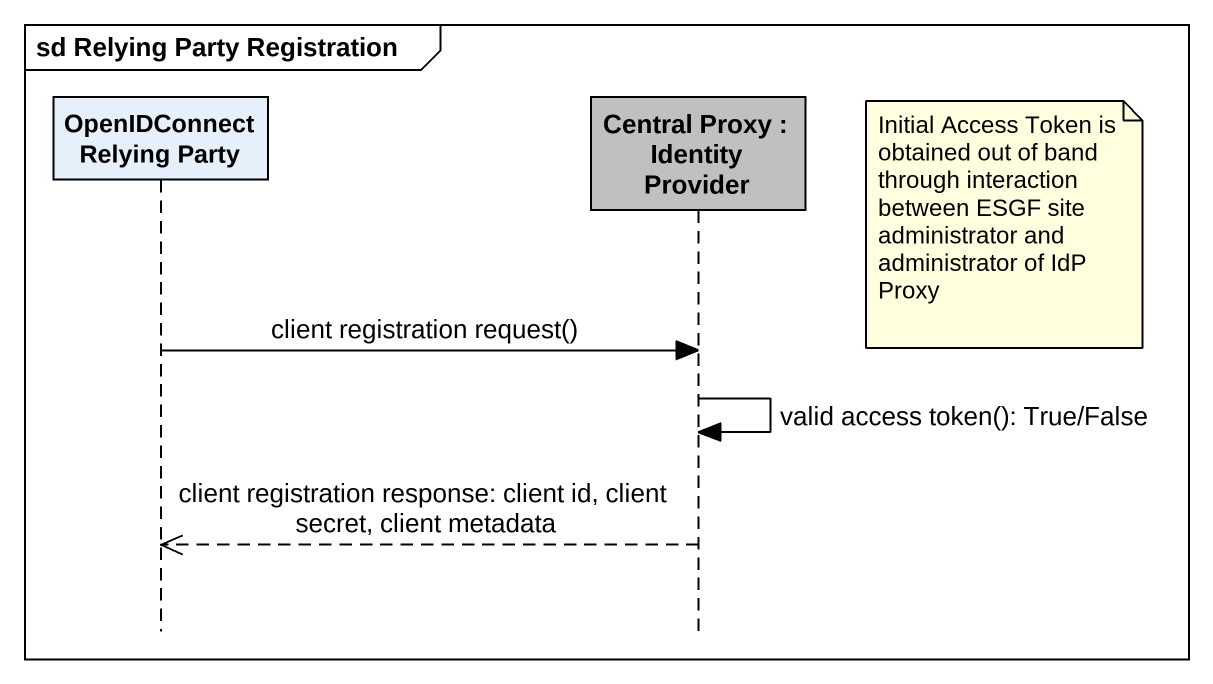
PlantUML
@startuml
mainframe sd Relying Party Registration
hide footbox
participant "OpenIDConnect Relying Party" as OpenIDConnect_Relying_Party
participant "Central Proxy : Identity Provider" as Central_Proxy #C0C0C0

note right of Central_Proxy : Initial Access Token is obtained out of band through interaction between ESGF site administrator and administrator of IdP Proxy
OpenIDConnect_Relying_Party -> Central_Proxy : client registration request()
Central_Proxy -> Central_Proxy : valid access token(): True/False
Central_Proxy -->> OpenIDConnect_Relying_Party : client registration response: client id, client secret, client metadata
@enduml
